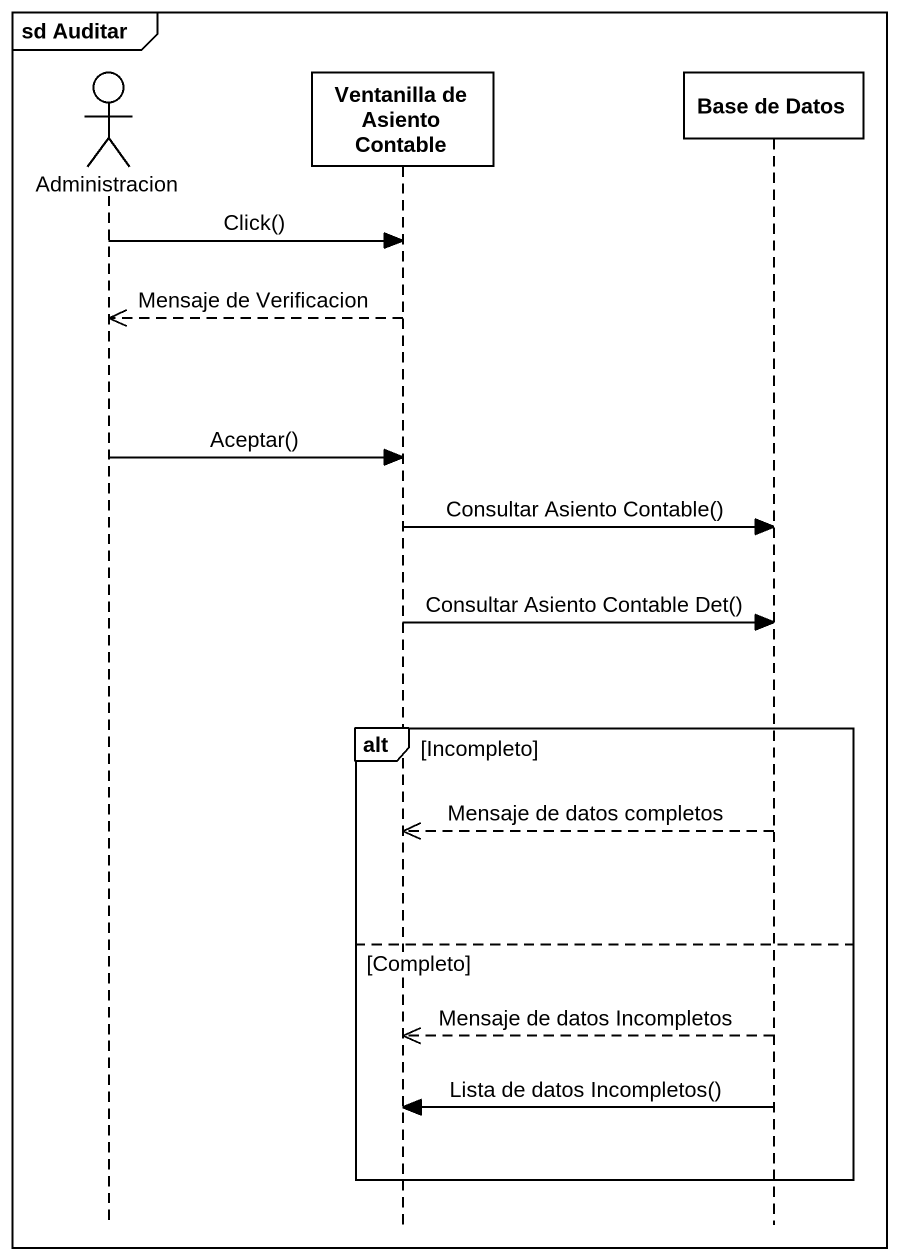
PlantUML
@startuml
mainframe sd Auditar
hide footbox
actor Administracion
participant "Ventanilla de Asiento Contable" as Ventanilla_de_Asiento
participant "Base de Datos" as Base_de_Datos

Administracion -> Ventanilla_de_Asiento : Click()
Ventanilla_de_Asiento -->> Administracion : Mensaje de Verificacion
Administracion -> Ventanilla_de_Asiento : Aceptar()
Ventanilla_de_Asiento -> Base_de_Datos : Consultar Asiento Contable()
Ventanilla_de_Asiento -> Base_de_Datos : Consultar Asiento Contable Det()
alt Incompleto
  Base_de_Datos -->> Ventanilla_de_Asiento : Mensaje de datos completos
else Completo
  Base_de_Datos -->> Ventanilla_de_Asiento : Mensaje de datos Incompletos
  Base_de_Datos -> Ventanilla_de_Asiento : Lista de datos Incompletos()
end
@enduml
